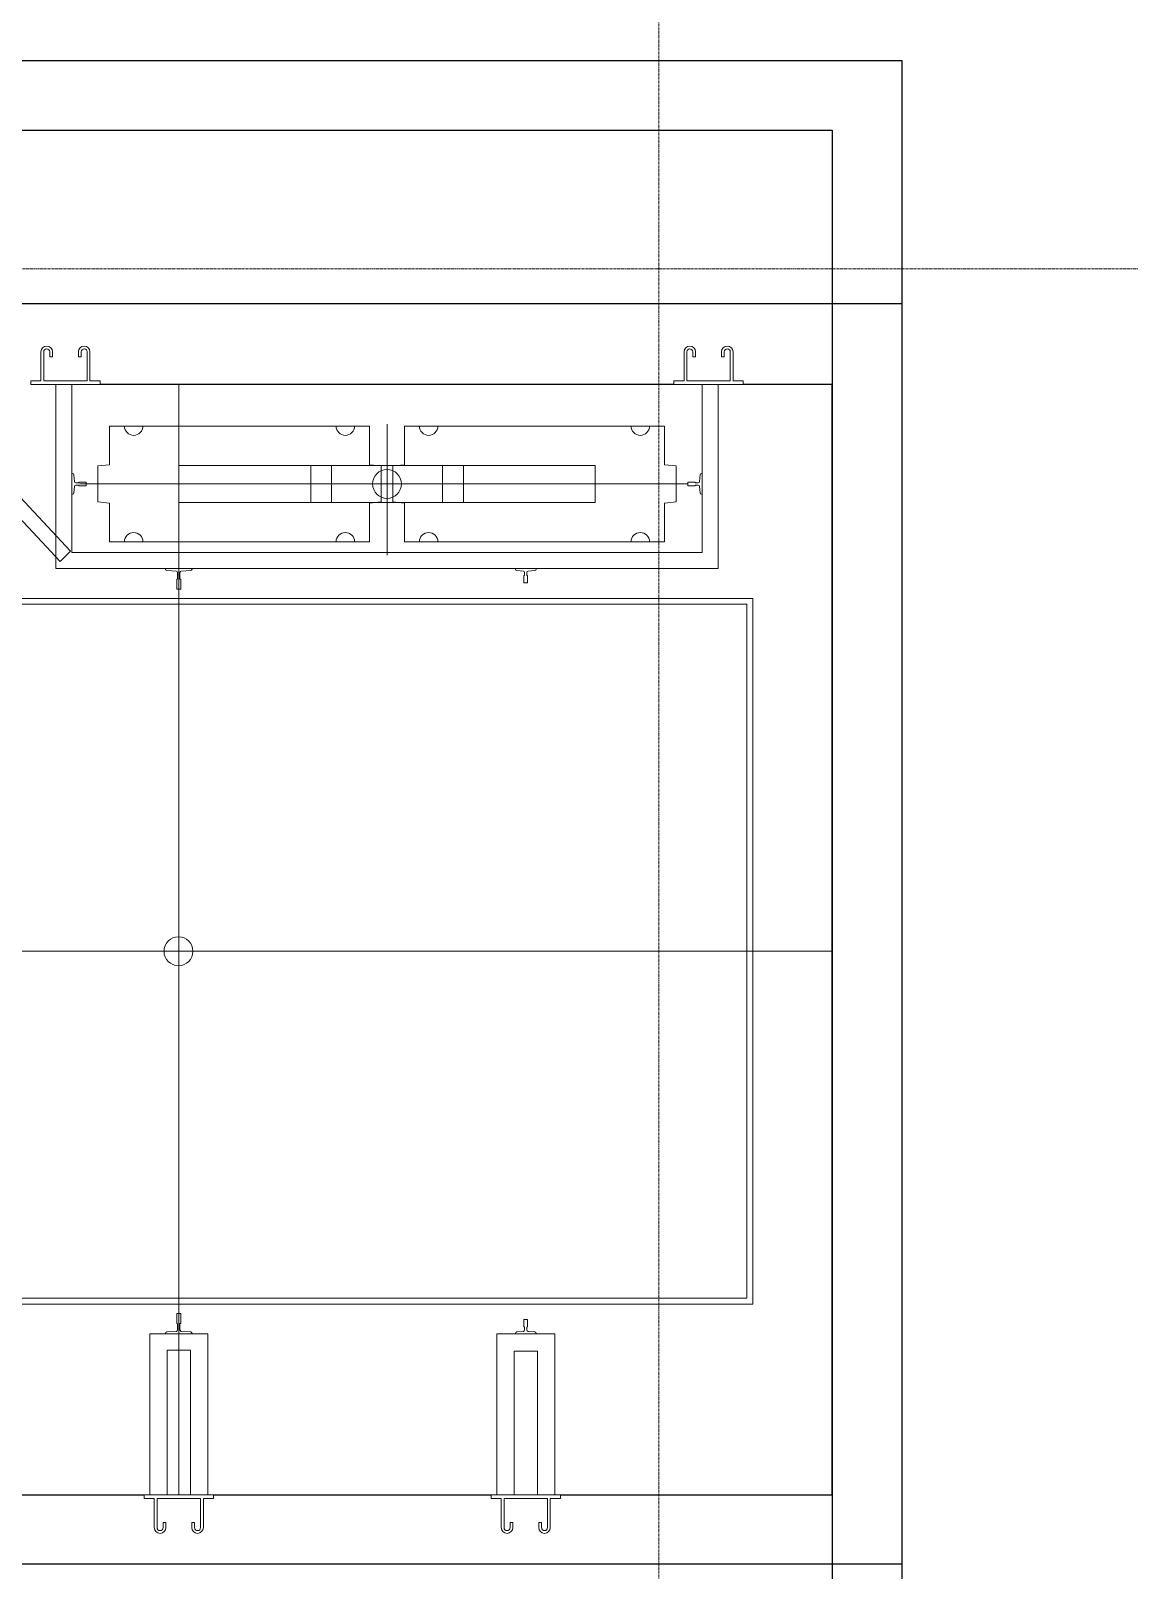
# Model space of a CAD drawing. Header units: millimetres. Extents: x -635893 to 717484, y -2208734 to -1510957.
# Drawn here: x -79560 to -74811, y -1612682 to -1606029 of the extents above; entities that cross this region are included whole.
import ezdxf

# ---------------------------------------------------------------- set-up
doc = ezdxf.new("R2010")
doc.units = ezdxf.units.MM
doc.linetypes.add('IDA - Grid Line', pattern=[3500, 2000, -500, 500, -500])
doc.layers.add('000_CTCI_CSA', color=7, linetype='Continuous')
doc.layers.add('A-_WALLSTRU_E-', color=7, linetype='Continuous')
doc.layers.add('A-_ANOTGRID_E', color=7, linetype='Continuous', lineweight=9)
doc.layers.add('A-_LIFT----_E', color=7, linetype='Continuous', lineweight=9)
doc.layers.add('Block - Cargo Lift_dwg', color=7, linetype='Continuous', lineweight=9, true_color=0x767676)

# ---------------------------------------------------------------- blocks, each defined once
blk = doc.blocks.new('Block - Cargo Lift_dwg_8T LIFT PROBE-9685801-PH-1 PLAN STUDY - LEVEL 1 WWTP')
at = {"layer": 'A-_LIFT----_E', "color": 252}
for p, q in [((2350, 0), (2350, 5300)), ((4359.5, 3276), (4331, 3278.5)), ((4365, 3258), (4365, 3270)), ((4375, 3270), (4375, 3258)), ((4409, 3278.5), (4380.5, 3276)), ((704.5, 2876.5), (707, 2835.5)), ((3995.5, 2876.5), (3993, 2835.5)), ((4800, 2825), (0, 2825)), ((707, 2814.5), (704.5, 2773.5)), ((713, 2830), (740.5, 2830)), ((740.5, 2820), (713, 2820)), ((3987, 2830), (3959.5, 2830)), ((3959.5, 2820), (3987, 2820)), ((3993, 2814.5), (3995.5, 2773.5)), ((4450, 2825), (4290, 2825)), ((4450, 2255), (4290, 2255)), ((4450, 2155.3), (4450, 1675.3)), ((4450, 1595), (4290, 1595)), ((704.5, 1364), (707, 1335.5)), ((3995.5, 1364), (3993, 1335.5)), ((707, 1314.5), (704.5, 1286)), ((713, 1330), (725, 1330)), ((725, 1320), (713, 1320)), ((3987, 1330), (3975, 1330)), ((3975, 1320), (3987, 1320)), ((3993, 1314.5), (3995.5, 1286)), ((696, 1200), (0, 1200)), ((4359.5, 574), (4331, 571.5)), ((4365, 592), (4365, 580)), ((4375, 580), (4375, 592)), ((4409, 571.5), (4380.5, 574)), ((4800, 495), (4800, 565))]:
    blk.add_line(p, q, dxfattribs=at)
at = {"layer": 'A-_LIFT----_E', "color": 252, "flags": 128}
for points in [[(825, 4969), (825, 344), (3875, 344), (3875, 4969)], [(3850, 4969), (3850, 369), (850, 369), (850, 4969), (850, 4889)], [(4800, 3966.2), (4755.4, 4010.7), (4034.8, 3337.7), (4079.5, 3293.3), (4800, 3966.2), (4004, 4200), (4004, 4450), (4004, 4200)], [(4816, 3465), (4812, 3465), (4808, 3465), (4804, 3465), (4800, 3465)], [(4800, 3465), (4800, 3390), (4800, 3315), (4800, 3240), (4800, 3165)], [(4816, 3421), (4816, 3432), (4816, 3443), (4816, 3454), (4816, 3465)], [(4941, 3421), (4909.7, 3421), (4878.5, 3421), (4847.2, 3421), (4816, 3421)], [(4816, 3221), (4816, 3268), (4816, 3315), (4816, 3362), (4816, 3409)], [(4816, 3409), (4847.2, 3409), (4878.5, 3409), (4909.7, 3409), (4941, 3409)], [(4004, 3357), (4800, 3357), (4004, 3357), (4004, 493), (4800, 493)], [(4919.8, 3383), (4919.8, 3380), (4919.8, 3377), (4919.8, 3374), (4919.8, 3371)], [(4941, 3383), (4935.7, 3383), (4930.4, 3383), (4925.1, 3383), (4919.8, 3383)], [(4919.8, 3371), (4925.1, 3371), (4930.4, 3371), (4935.7, 3371), (4941, 3371)], [(4800, 563), (4074, 563), (4074, 3287), (4800, 3287), (4074, 3287)], [(4325.5, 3284.5), (4325.5, 3287), (4414.5, 3287), (4414.5, 3284.5)], [(4376, 3257), (4378, 3257), (4378, 3226), (4377, 3225), (4363, 3225), (4362, 3226), (4362, 3257), (4364, 3257)], [(4370, 625), (4370, 3225), (4370, 3255)], [(4941, 3221), (4909.7, 3221), (4878.5, 3221), (4847.2, 3221), (4816, 3221)], [(4816, 3165), (4816, 3176), (4816, 3187), (4816, 3198), (4816, 3209)], [(4816, 3209), (4847.2, 3209), (4878.5, 3209), (4909.7, 3209), (4941, 3209)], [(4941, 3259), (4935.7, 3259), (4930.4, 3259), (4925.1, 3259), (4919.8, 3259)], [(4919.8, 3259), (4919.8, 3256), (4919.8, 3253), (4919.8, 3250), (4919.8, 3247)], [(4919.8, 3247), (4925.1, 3247), (4930.4, 3247), (4935.7, 3247), (4941, 3247)], [(4800, 3165), (4804, 3165), (4808, 3165), (4812, 3165), (4816, 3165)], [(-16, 2931), (-47.3, 2931), (-78.5, 2931), (-109.8, 2931), (-141, 2931)], [(0, 2975), (-4, 2975), (-8, 2975), (-12, 2975), (-16, 2975)], [(-16, 2975), (-16, 2964), (-16, 2953), (-16, 2942), (-16, 2931)], [(0, 2675), (0, 2750), (0, 2825), (0, 2900), (0, 2975)], [(0, 2950), (696, 2950), (696, 2700), (0, 2700)], [(-141, 2919), (-109.8, 2919), (-78.5, 2919), (-47.3, 2919), (-16, 2919)], [(-119.8, 2893), (-125.1, 2893), (-130.4, 2893), (-135.7, 2893), (-141, 2893)], [(-141, 2881), (-135.7, 2881), (-130.4, 2881), (-125.1, 2881), (-119.8, 2881)], [(-119.8, 2881), (-119.8, 2884), (-119.8, 2887), (-119.8, 2890), (-119.8, 2893)], [(-16, 2919), (-16, 2872), (-16, 2825), (-16, 2778), (-16, 2731)], [(0, 2875), (626, 2875), (626, 2775), (0, 2775)], [(698.5, 2768), (696, 2768), (696, 2882), (698.5, 2882)], [(4001.5, 2768), (4004, 2768), (4004, 2882), (4001.5, 2882)], [(741.5, 2831), (741.5, 2833), (784, 2833), (785, 2832), (785, 2818), (784, 2817), (741.5, 2817), (741.5, 2819)], [(3958.5, 2831), (3958.5, 2833), (3916, 2833), (3915, 2832), (3915, 2818), (3916, 2817), (3958.5, 2817), (3958.5, 2819)], [(4450, 2165), (4450, 2825), (4290, 2825), (4290, 2165), (4450, 2165), (4290, 2165), (4290, 2825), (4450, 2825), (4450, 2165), (4290, 2165), (4290, 1685), (4450, 1685), (4450, 1025), (4290, 1025), (4290, 1685), (4450, 1685), (4290, 1685), (4450, 1685)], [(-119.8, 2769), (-125.1, 2769), (-130.4, 2769), (-135.7, 2769), (-141, 2769)], [(-141, 2757), (-135.7, 2757), (-130.4, 2757), (-125.1, 2757), (-119.8, 2757)], [(-16, 2731), (-47.3, 2731), (-78.5, 2731), (-109.8, 2731), (-141, 2731)], [(-119.8, 2757), (-119.8, 2760), (-119.8, 2763), (-119.8, 2766), (-119.8, 2769)], [(-141, 2719), (-109.8, 2719), (-78.5, 2719), (-47.3, 2719), (-16, 2719)], [(-16, 2719), (-16, 2708), (-16, 2697), (-16, 2686), (-16, 2675)], [(-16, 2675), (-12, 2675), (-8, 2675), (-4, 2675), (0, 2675)], [(4290, 1685), (4290, 2165), (4450, 2165), (4450, 1685)], [(0, 1475), (-4, 1475), (-8, 1475), (-12, 1475), (-16, 1475)], [(-16, 1475), (-16, 1464), (-16, 1453), (-16, 1442), (-16, 1431)], [(0, 1175), (0, 1250), (0, 1325), (0, 1400), (0, 1475)], [(-16, 1431), (-47.3, 1431), (-78.5, 1431), (-109.8, 1431), (-141, 1431)], [(-141, 1419), (-109.8, 1419), (-78.5, 1419), (-47.3, 1419), (-16, 1419)], [(-16, 1419), (-16, 1372), (-16, 1325), (-16, 1278), (-16, 1231)], [(696, 1450), (696, 1200), (696, 1450), (0, 1450)], [(-119.8, 1393), (-125.1, 1393), (-130.4, 1393), (-135.7, 1393), (-141, 1393)], [(-141, 1381), (-135.7, 1381), (-130.4, 1381), (-125.1, 1381), (-119.8, 1381)], [(-119.8, 1381), (-119.8, 1384), (-119.8, 1387), (-119.8, 1390), (-119.8, 1393)], [(0, 1275), (621, 1275), (621, 1375), (0, 1375)], [(698.5, 1280.5), (696, 1280.5), (696, 1369.5), (698.5, 1369.5)], [(726, 1331), (726, 1333), (757, 1333), (758, 1332), (758, 1318), (757, 1317), (726, 1317), (726, 1319)], [(3974, 1331), (3974, 1333), (3943, 1333), (3942, 1332), (3942, 1318), (3943, 1317), (3974, 1317), (3974, 1319)], [(4001.5, 1280.5), (4004, 1280.5), (4004, 1369.5), (4001.5, 1369.5)], [(-119.8, 1269), (-125.1, 1269), (-130.4, 1269), (-135.7, 1269), (-141, 1269)], [(-119.8, 1257), (-119.8, 1260), (-119.8, 1263), (-119.8, 1266), (-119.8, 1269)], [(-141, 1257), (-135.7, 1257), (-130.4, 1257), (-125.1, 1257), (-119.8, 1257)], [(-16, 1231), (-47.3, 1231), (-78.5, 1231), (-109.8, 1231), (-141, 1231)], [(-141, 1219), (-109.8, 1219), (-78.5, 1219), (-47.3, 1219), (-16, 1219)], [(-16, 1219), (-16, 1208), (-16, 1197), (-16, 1186), (-16, 1175)], [(-16, 1175), (-12, 1175), (-8, 1175), (-4, 1175), (0, 1175)], [(4816, 685), (4812, 685), (4808, 685), (4804, 685), (4800, 685)], [(4800, 685), (4800, 610), (4800, 535), (4800, 460), (4800, 385)], [(4816, 641), (4816, 652), (4816, 663), (4816, 674), (4816, 685)], [(4376, 593), (4378, 593), (4378, 624), (4377, 625), (4363, 625), (4362, 624), (4362, 593), (4364, 593)], [(4941, 641), (4909.7, 641), (4878.5, 641), (4847.2, 641), (4816, 641)], [(4816, 441), (4816, 488), (4816, 535), (4816, 582), (4816, 629)], [(4816, 629), (4847.2, 629), (4878.5, 629), (4909.7, 629), (4941, 629)], [(4919.8, 603), (4919.8, 600), (4919.8, 597), (4919.8, 594), (4919.8, 591)], [(4941, 603), (4935.7, 603), (4930.4, 603), (4925.1, 603), (4919.8, 603)], [(4325.5, 565.5), (4325.5, 563), (4414.5, 563), (4414.5, 565.5)], [(4919.8, 591), (4925.1, 591), (4930.4, 591), (4935.7, 591), (4941, 591)], [(4941, 479), (4935.7, 479), (4930.4, 479), (4925.1, 479), (4919.8, 479)], [(4919.8, 479), (4919.8, 476), (4919.8, 473), (4919.8, 470), (4919.8, 467)], [(4919.8, 467), (4925.1, 467), (4930.4, 467), (4935.7, 467), (4941, 467)], [(4941, 441), (4909.7, 441), (4878.5, 441), (4847.2, 441), (4816, 441)], [(4816, 385), (4816, 396), (4816, 407), (4816, 418), (4816, 429)], [(4816, 429), (4847.2, 429), (4878.5, 429), (4909.7, 429), (4941, 429)], [(4800, 385), (4804, 385), (4808, 385), (4812, 385), (4816, 385)]]:
    blk.add_lwpolyline(points, dxfattribs=at)
for points in [[(4620, 2000), (4452.5, 2000), (4447.5, 1950), (4292.5, 1950), (4287.5, 2000), (4120, 2000), (4120, 3125), (4287.5, 3125), (4292.5, 3175), (4447.5, 3175), (4452.5, 3125), (4620, 3125)], [(4628.1, 1925), (4061.9, 1925)], [(4620, 1850), (4620, 725), (4452.5, 725), (4447.5, 675), (4292.5, 675), (4287.5, 725), (4120, 725), (4120, 1850), (4287.5, 1850), (4292.5, 1900), (4447.5, 1900), (4452.5, 1850)]]:
    blk.add_lwpolyline(points, close=True, dxfattribs=at)
at = {"layer": 'A-_LIFT----_E', "color": 252}
for centre in [(2350, 2826.4), (4370, 1925)]:
    blk.add_circle(centre, 62.5, dxfattribs=at)
for centre, radius, start, end in [((4941, 3396), 25, 270, 90), ((4941, 3396), 13, 270, 90), ((4331.5, 3284.5), 6, 180, 264.93638), ((4359, 3270), 6, 360, 84.93638), ((4381, 3270), 6, 95.06362, 180), ((4408.5, 3284.5), 6, 275.06362, 0), ((4364, 3258), 1, 270, 0), ((4376, 3258), 1, 180, 270), ((4941, 3234), 25, 270, 90), ((4941, 3234), 13, 270, 90), ((4120, 3020), 40, 270, 90), ((4620, 3020), 40, 90, 270), ((-141, 2906), 25, 90, 270), ((-141, 2906), 13, 90, 270), ((698.5, 2876), 6, 5.06362, 90), ((4001.5, 2876), 6, 90, 174.93638), ((713, 2836), 6, 185.06362, 270), ((713, 2814), 6, 90, 174.93638), ((740.5, 2831), 1, 270, 0), ((740.5, 2819), 1, 0, 90), ((3959.5, 2831), 1, 180, 270), ((3959.5, 2819), 1, 90, 180), ((3987, 2836), 6, 270, 354.93638), ((3987, 2814), 6, 5.06362, 90), ((-141, 2744), 25, 90, 270), ((-141, 2744), 13, 90, 270), ((698.5, 2774), 6, 270, 354.93638), ((4001.5, 2774), 6, 185.06362, 270), ((4120, 2105), 40, 270, 90), ((4620, 2105), 40, 90, 270), ((4120, 1745), 40, 270, 90), ((4620, 1745), 40, 90, 270), ((-141, 1406), 25, 90, 270), ((-141, 1406), 13, 90, 270), ((698.5, 1363.5), 6, 5.06362, 90), ((713, 1336), 6, 185.06362, 270), ((725, 1331), 1, 270, 360), ((3975, 1331), 1, 180, 270), ((3987, 1336), 6, 270, 354.93638), ((4001.5, 1363.5), 6, 90, 174.93638), ((-141, 1244), 25, 90, 270), ((698.5, 1286.5), 6, 270, 354.93638), ((713, 1314), 6, 90, 174.93638), ((725, 1319), 1, 360, 90), ((3975, 1319), 1, 90, 180), ((3987, 1314), 6, 5.06362, 90), ((4001.5, 1286.5), 6, 185.06362, 270), ((-141, 1244), 13, 90, 270), ((4120, 830), 40, 270, 90), ((4620, 830), 40, 90, 270), ((4941, 616), 25, 270, 90), ((4941, 616), 13, 270, 90), ((4331.5, 565.5), 6, 95.06362, 180), ((4359, 580), 6, 275.06362, 0), ((4364, 592), 1, 360, 90), ((4376, 592), 1, 90, 180), ((4381, 580), 6, 180, 264.93638), ((4408.5, 565.5), 6, 360, 84.93638), ((4941, 454), 25, 270, 90), ((4941, 454), 13, 270, 90)]:
    blk.add_arc(centre, radius, start, end, dxfattribs=at)
blk = doc.blocks.new('Block - Cargo Lift_dwg-9685799-PH-1 PLAN STUDY - LEVEL 1 WWTP')
at = {"layer": 'A-_WALLSTRU_E-', "color": 252}
for p, q in [((8499.2, 5649), (8499.2, 4449)), ((13299.2, 2159), (13299.2, 4639)), ((8499.2, 4149), (8499.2, 2949))]:
    blk.add_line(p, q, dxfattribs=at)
at = {"layer": 'A-_WALLSTRU_E-', "color": 252, "flags": 128}
for points in [[(8199.3, 1174), (8199.3, 7174.3), (8198.7, 7174.3), (8198.8, 7174.3), (9249.2, 7174.3), (9249.2, 6774), (8499.2, 6774), (8499.2, 5949)], [(13299.2, 6249), (13299.2, 6774), (12449.2, 6774), (12449.2, 7173.8), (13649.2, 7173.8), (13649.2, 1174), (8199.3, 1174)], [(8499.2, 2649), (8499.2, 1474), (13299.2, 1474), (13299.2, 1859)]]:
    blk.add_lwpolyline(points, dxfattribs=at)
at = {"color": 252}
blk.add_blockref('Block - Cargo Lift_dwg_8T LIFT PROBE-9685801-PH-1 PLAN STUDY - LEVEL 1 WWTP', (8499.2, 1474), dxfattribs=at)

msp = doc.modelspace()

# ---------------------------------------------------------------- linework, layer by layer
at = {"layer": '000_CTCI_CSA', "color": 252, "elevation": 0}
for points in [[(-162744.855, -1589068.065), (-164894.926, -1589067.614), (-164895.061, -1546157.217), (-94995.508, -1546157.61), (-94995.508, -1561947.532), (-87795.059, -1561947.534), (-87795.062, -1570157.61), (-85395.061, -1570157.61), (-85395.061, -1606157.61), (-75795.059, -1606157.61), (-75795.061, -1625257.404), (-71035.061, -1625257.403), (-71035.063, -1640056.825), (-145095.508, -1640056.826), (-145095.061, -1606156.826)], [(-162744.855, -1588767.609), (-164594.927, -1588767.614), (-164595.06, -1546457.219), (-95295.508, -1546457.608), (-95295.508, -1562247.532), (-88095.06, -1562247.534), (-88095.062, -1570457.61), (-85695.061, -1570457.61), (-85695.061, -1606457.61), (-76095.059, -1606457.61), (-76095.061, -1625557.404), (-71335.061, -1625557.403), (-71335.062, -1639756.825), (-144795.508, -1639756.826), (-144795.506, -1606156.826)]]:
    msp.add_lwpolyline(points, dxfattribs=at)
at = {"layer": 'A-_ANOTGRID_E', "color": 252, "linetype": 'IDA - Grid Line', "ltscale": 0.005}
for p, q in [((-76845.061, -1526391.026, 0), (-76845.061, -1656232.232, 0)), ((-54960.328, -1607056.826, 0), (-189425.313, -1607056.826, 0))]:
    msp.add_line(p, q, dxfattribs=at)

# ---------------------------------------------------------------- block references
at = {"layer": 'Block - Cargo Lift_dwg', "color": 252, "rotation": 90}
msp.add_blockref('Block - Cargo Lift_dwg-9685799-PH-1 PLAN STUDY - LEVEL 1 WWTP', (-74621.097, -1620856.379, 0), dxfattribs=at)

doc.saveas('drawing.dxf')
